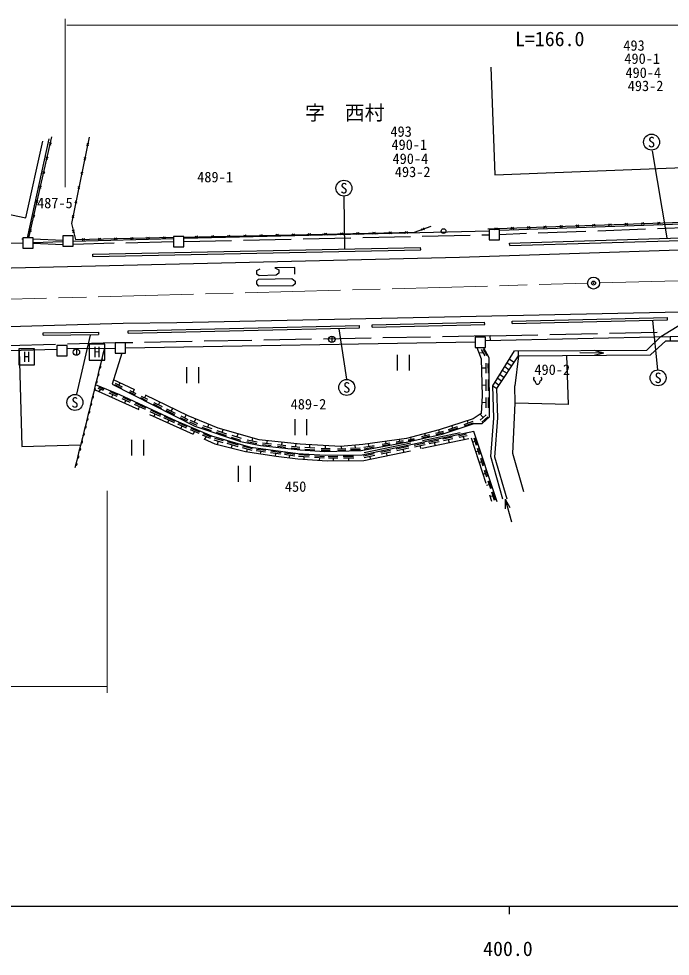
# Model space of a CAD drawing. Units: millimetres, scale not verified. Extents: x 40000 to 680000, y 20000 to 380000.
# Drawn here: x 406294 to 488270, y 198715 to 316583 of the extents above; entities that cross this region are included whole.
import ezdxf
from ezdxf.enums import TextEntityAlignment as Align

# ---------------------------------------------------------------- set-up
doc = ezdxf.new("R2010")
doc.units = ezdxf.units.MM
doc.header["$LTSCALE"] = 1000
doc.header["$PDMODE"] = 32
doc.header["$PDSIZE"] = 500
doc.linetypes.add('CHAIN', pattern=[18.5, 12, -1.5, 3.5, -1.5])
doc.linetypes.add('DASHED', pattern=[7.5, 6, -1.5])
for name, color, linetype, lineweight in [('M-BGD', 7, 'Continuous', 25), ('M-BGD-EXST', 7, 'Continuous', 25), ('M-BMK', 2, 'CHAIN', 13), ('M-BMK-SRVR', 3, 'Continuous', 25), ('M-STR-HTXT', 7, 'Continuous', 13), ('M-STR-STRC', 7, 'Continuous', 25), ('M-TTL-BAND', 7, 'Continuous', 25)]:
    doc.layers.add(name, color=color, linetype=linetype, lineweight=lineweight)
doc.layers.add('M-BMK-HTXT', color=7, linetype='Continuous')
doc.layers.add('M-OTRS', color=6, linetype='Continuous')
doc.styles.add('ＭＳ ゴシック', font='')
doc.styles.get('ＭＳ ゴシック').set_extended_font_data('MS Gothic')

msp = doc.modelspace()

# ---------------------------------------------------------------- linework, layer by layer
at = {"layer": 'M-BGD'}
for p, q in [((465692, 310489), (466215, 296979)), ((407578, 289037), (410468, 301745)), ((410060, 301495), (407347, 289037)), ((410128, 300699), (410396, 300975)), ((410323, 300655), (410200, 301020)), ((415156, 301696), (412922, 290848)), ((415101, 300932), (414839, 300652)), ((414905, 300972), (415035, 300612)), ((409715, 298883), (409983, 299160)), ((409910, 298839), (409788, 299204)), ((414729, 299124), (414467, 298844)), ((414533, 299164), (414663, 298804)), ((409302, 297068), (409570, 297344)), ((409497, 297024), (409375, 297389)), ((414356, 297316), (414094, 297036)), ((414160, 297356), (414290, 296996)), ((466215, 296979), (494674, 298080)), ((408889, 295252), (409157, 295529)), ((409084, 295208), (408962, 295573)), ((413984, 295508), (413722, 295228)), ((413788, 295548), (413918, 295188)), ((408476, 293437), (408744, 293714)), ((408671, 293393), (408549, 293758)), ((413611, 293700), (413350, 293420)), ((413415, 293740), (413545, 293380)), ((408063, 291622), (408331, 291898)), ((408258, 291577), (408136, 291942)), ((413239, 291892), (412977, 291612)), ((413043, 291932), (413173, 291572)), ((465327, 290170), (500145, 291389)), ((466765, 290015), (500145, 291150)), ((407651, 289806), (407919, 290083)), ((407846, 289762), (407723, 290127)), ((412922, 290848), (413418, 288844)), ((413029, 289999), (413311, 289693)), ((413223, 290047), (413117, 289645)), ((456070, 289750), (458202, 290512)), ((456914, 290158), (457358, 290104)), ((456981, 289969), (457290, 290292)), ((466765, 290086), (465465, 290086)), ((465465, 290086), (465465, 288786)), ((466166, 290299), (466535, 290112)), ((466173, 290099), (466528, 290312)), ((466765, 288786), (466765, 290086)), ((468214, 290371), (468583, 290184)), ((468221, 290171), (468576, 290384)), ((470262, 290443), (470631, 290255)), ((470269, 290243), (470624, 290455)), ((472310, 290514), (472679, 290327)), ((472317, 290314), (472672, 290527)), ((474359, 290586), (474728, 290399)), ((474366, 290386), (474721, 290599)), ((476407, 290658), (476776, 290471)), ((476414, 290458), (476769, 290670)), ((478455, 290729), (478824, 290542)), ((478462, 290530), (478817, 290742)), ((480503, 290801), (480872, 290614)), ((480510, 290601), (480865, 290814)), ((482551, 290873), (482920, 290686)), ((482558, 290673), (482913, 290886)), ((484599, 290945), (484968, 290757)), ((484606, 290745), (484961, 290957)), ((486647, 291016), (487016, 290829)), ((486654, 290816), (487009, 291029)), ((408111, 289037), (406811, 289037)), ((406811, 289037), (406811, 287737)), ((408111, 287737), (408111, 289037)), ((413123, 289297), (411823, 289297)), ((411823, 289297), (411823, 287997)), ((413123, 287997), (413123, 289297)), ((413123, 288609), (425782, 288939)), ((413418, 288844), (425782, 289107)), ((414252, 288962), (414615, 288770)), ((414256, 288762), (414611, 288970)), ((416283, 289005), (416646, 288813)), ((416287, 288805), (416642, 289013)), ((418314, 289048), (418677, 288856)), ((418318, 288848), (418673, 289056)), ((420345, 289091), (420708, 288899)), ((420349, 288891), (420704, 289099)), ((422376, 289135), (422739, 288942)), ((422380, 288935), (422735, 289142)), ((424407, 289178), (424770, 288985)), ((424411, 288978), (424766, 289185)), ((427082, 289206), (425782, 289206)), ((425782, 289206), (425782, 287906)), ((427082, 289010), (465465, 289923)), ((427082, 289134), (456070, 289750)), ((427082, 287906), (427082, 289206)), ((428469, 289264), (428833, 289072)), ((428474, 289064), (428828, 289272)), ((430500, 289307), (430864, 289115)), ((430505, 289107), (430859, 289315)), ((432531, 289350), (432895, 289158)), ((432536, 289150), (432890, 289358)), ((434563, 289393), (434926, 289201)), ((434567, 289193), (434921, 289401)), ((436594, 289436), (436957, 289244)), ((436598, 289236), (436953, 289444)), ((438625, 289479), (438988, 289287)), ((438629, 289280), (438984, 289487)), ((440656, 289523), (441019, 289330)), ((440660, 289323), (441015, 289530)), ((442687, 289566), (443050, 289373)), ((442691, 289366), (443046, 289573)), ((444718, 289609), (445081, 289417)), ((444722, 289409), (445077, 289616)), ((446749, 289652), (447112, 289460)), ((446753, 289452), (447108, 289660)), ((448780, 289695), (449143, 289503)), ((448784, 289495), (449139, 289703)), ((450811, 289738), (451174, 289546)), ((450815, 289538), (451170, 289746)), ((452842, 289781), (453205, 289589)), ((452846, 289581), (453201, 289789)), ((454873, 289824), (455236, 289632)), ((454877, 289625), (455232, 289832)), ((465465, 288786), (466765, 288786)), ((468055, 288354), (503861, 289463)), ((468064, 288055), (503871, 289163)), ((406811, 288387), (384772, 287783)), ((406811, 287737), (408111, 287737)), ((408111, 288467), (411823, 288568)), ((411823, 287997), (413123, 287997)), ((415600, 286985), (456863, 287829)), ((425782, 287906), (427082, 287906)), ((456869, 287529), (456863, 287829)), ((468064, 288055), (468055, 288354)), ((415606, 286685), (415600, 286985)), ((415606, 286685), (456869, 287529)), ((450744, 278095), (464914, 278426)), ((464921, 278126), (464914, 278426)), ((468384, 278568), (487927, 279036)), ((468392, 278268), (468384, 278568)), ((468392, 278268), (487935, 278736)), ((487935, 278736), (487927, 279036)), ((409348, 277094), (416315, 277185)), ((409352, 276794), (409348, 277094)), ((416315, 277185), (416319, 276885)), ((420060, 277355), (449149, 278004)), ((420067, 277055), (420060, 277355)), ((420067, 277055), (449155, 277704)), ((449155, 277704), (449149, 278004)), ((450751, 277795), (450744, 278095)), ((450751, 277795), (464921, 278126)), ((409352, 276794), (416319, 276885)), ((419711, 275839), (418411, 275839)), ((418411, 275839), (418411, 274539)), ((419711, 275189), (463703, 275971)), ((419711, 274539), (419711, 275839)), ((465003, 276545), (463703, 276545)), ((463703, 276545), (463703, 275245)), ((465003, 276122), (488242, 276642)), ((465003, 275245), (465003, 276545)), ((487692, 276079), (488254, 276087)), ((488242, 276642), (488254, 276087)), ((381862, 274187), (411106, 275054)), ((406335, 274912), (406692, 262807)), ((412406, 275509), (411106, 275509)), ((411106, 275509), (411106, 274209)), ((412406, 274209), (412406, 275509)), ((412406, 275130), (418411, 275186)), ((417068, 275173), (416837, 274232)), ((463703, 275245), (465003, 275245)), ((464478, 275002), (464919, 274189)), ((464741, 275036), (465181, 274224)), ((469173, 274192), (469164, 274844)), ((479895, 274553), (478697, 274861)), ((411106, 274209), (412406, 274209)), ((416837, 274232), (416606, 273290)), ((418411, 274539), (419711, 274539)), ((464698, 274595), (464217, 274532)), ((468044, 273794), (468644, 273392)), ((469173, 274192), (468733, 270440)), ((468874, 273814), (468908, 273791)), ((475485, 268066), (475248, 274245)), ((479895, 274553), (476895, 274573)), ((479895, 274553), (478693, 274261)), ((416375, 272349), (416144, 271407)), ((416606, 273290), (416375, 272349)), ((465049, 272652), (464524, 272659)), ((465046, 273261), (465052, 272043)), ((465332, 273257), (465338, 272039)), ((467158, 272362), (467733, 272014)), ((467458, 272846), (468010, 272433)), ((467743, 273307), (468344, 272939)), ((416144, 271407), (415913, 270466)), ((465075, 271224), (465082, 269789)), ((465348, 271234), (465355, 269799)), ((466558, 271391), (467084, 271033)), ((466849, 271863), (467389, 271495)), ((415913, 270466), (415682, 269524)), ((416244, 270142), (416914, 269866)), ((416347, 270297), (417018, 270021)), ((416579, 270004), (416389, 269721)), ((419273, 270107), (418371, 270562)), ((419352, 270271), (418450, 270725)), ((418901, 270498), (419047, 270797)), ((420687, 269614), (420838, 269930)), ((465079, 270506), (464578, 270487)), ((465963, 270430), (466459, 270087)), ((466255, 270901), (466746, 270523)), ((468745, 268252), (468733, 270440)), ((415682, 269524), (415451, 268583)), ((417645, 269537), (418622, 269135)), ((417738, 269715), (418716, 269313)), ((418133, 269336), (417961, 269011)), ((419274, 268838), (420276, 268373)), ((419376, 269017), (420378, 268552)), ((420983, 269252), (420226, 269633)), ((421065, 269424), (420308, 269805)), ((422436, 268524), (421676, 268907)), ((422518, 268705), (421758, 269087)), ((422138, 268896), (422289, 269227)), ((465076, 268960), (465082, 267666)), ((465356, 268956), (465362, 267662)), ((415220, 267641), (414989, 266700)), ((415451, 268583), (415220, 267641)), ((419775, 268605), (419587, 268277)), ((420822, 268129), (422186, 267497)), ((420928, 268300), (422292, 267668)), ((421504, 267813), (421310, 267499)), ((424287, 267598), (423240, 268125)), ((424389, 267778), (423342, 268306)), ((423865, 268042), (424051, 268374)), ((425487, 267239), (425671, 267589)), ((465079, 268313), (464566, 268319)), ((468464, 261915), (468745, 268252)), ((475485, 268066), (468745, 268252)), ((414989, 266700), (414758, 265758)), ((422804, 267221), (424088, 266626)), ((422889, 267395), (424173, 266799)), ((423446, 266923), (423291, 266605)), ((424511, 266439), (425855, 265816)), ((424598, 266606), (425942, 265982)), ((425934, 266773), (424839, 267324)), ((426034, 266964), (424940, 267515)), ((427534, 265973), (426654, 266416)), ((427631, 266175), (426751, 266618)), ((427191, 266396), (427369, 266766)), ((465108, 266786), (464352, 266103)), ((464730, 266444), (464363, 266884)), ((465308, 266546), (464552, 265863)), ((414758, 265758), (414527, 264817)), ((425183, 266128), (425024, 265823)), ((426260, 265633), (427372, 265159)), ((426340, 265806), (427451, 265331)), ((426816, 265396), (426670, 265080)), ((428726, 265425), (427810, 265848)), ((428842, 265643), (427925, 266066)), ((428383, 265854), (428595, 266253)), ((430652, 265005), (429483, 265401)), ((430067, 265203), (430229, 265597)), ((461474, 265288), (460319, 264904)), ((460897, 265096), (460782, 265419)), ((463421, 265928), (462279, 265548)), ((463469, 265752), (462327, 265372)), ((462850, 265738), (462762, 266062)), ((414527, 264817), (414296, 263875)), ((427855, 264935), (428939, 264473)), ((427951, 265113), (429035, 264650)), ((428397, 264704), (428223, 264379)), ((429380, 264268), (430363, 263849)), ((430563, 264791), (429394, 265187)), ((429482, 264454), (430464, 264035)), ((429872, 264059), (429685, 263718)), ((432417, 264156), (431175, 264577)), ((432493, 264362), (431251, 264783)), ((431872, 264573), (432011, 264951)), ((434338, 263789), (433160, 264179)), ((433749, 263984), (433918, 264404)), ((457978, 264250), (456956, 264017)), ((458016, 264091), (456994, 263859)), ((457467, 264133), (457398, 264424)), ((459712, 264694), (458739, 264449)), ((459758, 264520), (458784, 264275)), ((459226, 264571), (459143, 264889)), ((461536, 265112), (460382, 264728)), ((461623, 264162), (462646, 264379)), ((461694, 263959), (462717, 264177)), ((462206, 264068), (462337, 263696)), ((406692, 262807), (414082, 263003)), ((414065, 262934), (413834, 261992)), ((414296, 263875), (414065, 262934)), ((430854, 263643), (431956, 263323)), ((430927, 263872), (432029, 263552)), ((431405, 263483), (431270, 263063)), ((432459, 263209), (433853, 262804)), ((432524, 263419), (433918, 263013)), ((433156, 263006), (433037, 262622)), ((434246, 263560), (433067, 263950)), ((434461, 262868), (435677, 262554)), ((436239, 263149), (434984, 263395)), ((436293, 263361), (435038, 263607)), ((435666, 263484), (435765, 263874)), ((438039, 262895), (436949, 263022)), ((438076, 263101), (436985, 263228)), ((437530, 263164), (437597, 263541)), ((439916, 262894), (438871, 263016)), ((439393, 262955), (439427, 263345)), ((441136, 262759), (441188, 263156)), ((442916, 262618), (442927, 263024)), ((444905, 262510), (444905, 262901)), ((448646, 262588), (448622, 262962)), ((450994, 262904), (449735, 262673)), ((450365, 262788), (450303, 263152)), ((452999, 263227), (452022, 263048)), ((453024, 263057), (452046, 262878)), ((452510, 263138), (452465, 263450)), ((454683, 263501), (453767, 263333)), ((454704, 263354), (453787, 263185)), ((454225, 263417), (454189, 263687)), ((456064, 263784), (455283, 263606)), ((456089, 263643), (455308, 263465)), ((455674, 263695), (455628, 263953)), ((456035, 262978), (457372, 263262)), ((456096, 262776), (457433, 263059)), ((456765, 262917), (456876, 262547)), ((457859, 263364), (459140, 263636)), ((457922, 263162), (459202, 263433)), ((458562, 263297), (458675, 262926)), ((459669, 263748), (460855, 264000)), ((459740, 263546), (460925, 263798)), ((460333, 263672), (460462, 263301)), ((463700, 263435), (463389, 263359)), ((463552, 263885), (463848, 262985)), ((463722, 263927), (464017, 263026)), ((413834, 261992), (413603, 261051)), ((434419, 262672), (435634, 262358)), ((435026, 262515), (434949, 262156)), ((436153, 262302), (437343, 262145)), ((436189, 262484), (437379, 262327)), ((436748, 262223), (436683, 261889)), ((437957, 262045), (439265, 261872)), ((437993, 262240), (439301, 262067)), ((438611, 261959), (438546, 261602)), ((439897, 262681), (438853, 262803)), ((439728, 261821), (441014, 261651)), ((439751, 262011), (441037, 261841)), ((440371, 261736), (440329, 261389)), ((441648, 262480), (440567, 262605)), ((441677, 262696), (440596, 262822)), ((441521, 261787), (442861, 261696)), ((443534, 262357), (442286, 262437)), ((443540, 262578), (442292, 262658)), ((445463, 262505), (444346, 262516)), ((445463, 262292), (444346, 262303)), ((447439, 262501), (446418, 262469)), ((447446, 262329), (446424, 262298)), ((446929, 262485), (446916, 262799)), ((449266, 262607), (448026, 262569)), ((449279, 262402), (448039, 262364)), ((449672, 261629), (451031, 261917)), ((449748, 261433), (451107, 261722)), ((451027, 262705), (449768, 262474)), ((451860, 262092), (453060, 262347)), ((451916, 261892), (453117, 262147)), ((452516, 262019), (452620, 261652)), ((453787, 262501), (455326, 262828)), ((453850, 262301), (455389, 262627)), ((454620, 262464), (454735, 262097)), ((464100, 262211), (463793, 262114)), ((463967, 262613), (464232, 261808)), ((464135, 262666), (464399, 261861)), ((469832, 257087), (468464, 261915)), ((413603, 261051), (413371, 260109)), ((441510, 261600), (442850, 261509)), ((442180, 261554), (442161, 261211)), ((443522, 261462), (444742, 261379)), ((443539, 261650), (444758, 261567)), ((444132, 261420), (444101, 261076)), ((445243, 261561), (446427, 261573)), ((445248, 261365), (446432, 261377)), ((445840, 261371), (445848, 261012)), ((447128, 261580), (448435, 261592)), ((447135, 261382), (448441, 261395)), ((447788, 261389), (447800, 261027)), ((450428, 261578), (450568, 261220)), ((464538, 260868), (464229, 260767)), ((464381, 261345), (464695, 260390)), ((464550, 261400), (464864, 260446)), ((465013, 259413), (464705, 259300)), ((464875, 259833), (465152, 258992)), ((465043, 259895), (465320, 259053)), ((465312, 258494), (465638, 257504)), ((465488, 258539), (465813, 257549)), ((465475, 257999), (465153, 257917)), ((465770, 257093), (466107, 256066)), ((465951, 257127), (466289, 256100)), ((465939, 256580), (465606, 256518)), ((467478, 256202), (468091, 255128)), ((467478, 256202), (467513, 254966)), ((467478, 256202), (468288, 253314))]:
    msp.add_line(p, q, dxfattribs=at)
at = {"layer": 'M-BGD', "linetype": 'DASHED'}
for p, q in [((487075, 276616), (511759, 291993)), ((500145, 290677), (466765, 289436)), ((376703, 288176), (406811, 288918)), ((408111, 288916), (411823, 288742)), ((427082, 288587), (465465, 289432)), ((411823, 288138), (408111, 288317)), ((425782, 288551), (413123, 288208)), ((465621, 276711), (488056, 277227)), ((418411, 275839), (381862, 274835)), ((465621, 276711), (419711, 275839)), ((465634, 276136), (465621, 276711)), ((488242, 276642), (489249, 276664)), ((488254, 276087), (489249, 276102)), ((449748, 262051), (461848, 264552))]:
    msp.add_line(p, q, dxfattribs=at)
at = {"layer": 'M-BGD'}
for points in [[(394483, 300088), (393590, 296224), (397512, 291719), (399359, 293208), (407191, 291545), (409321, 301213)], [(467217, 256198), (465710, 261567), (466081, 266377), (465963, 270430), (468692, 274841), (485342, 274933), (487075, 276616)], [(467734, 256185), (466214, 261451), (466561, 266426), (466459, 270087), (469173, 274192), (485772, 274335), (487692, 276079)], [(419271, 274539), (418048, 270622), (428460, 265381), (434193, 263438), (436708, 262945), (441685, 262365), (444816, 262163), (449397, 262304), (455239, 263377), (459581, 264363), (463582, 265694), (464593, 265689), (465507, 266516), (465472, 273946), (464769, 275245)], [(466473, 255830), (463565, 264684), (449520, 261702), (444845, 261656), (441394, 261890), (435489, 262671), (430590, 264096), (426130, 265999), (419015, 269297), (415937, 270564)]]:
    msp.add_lwpolyline(points, dxfattribs=at)
at = {"layer": 'M-BGD', "linetype": 'DASHED'}
for points in [[(463943, 275245), (464496, 273807), (464611, 269172), (464496, 266973), (463487, 266297), (459175, 264898), (455102, 263813), (449605, 263056), (446763, 262785), (441723, 263099), (436526, 263656), (431400, 265126), (427631, 266640), (418227, 271194)], [(415931, 269927), (430970, 263138), (434821, 262176), (438696, 261579), (441425, 261262), (445105, 261006), (449724, 261042), (463220, 263882), (465797, 255930)]]:
    msp.add_lwpolyline(points, dxfattribs=at)
at = {"layer": 'M-BGD'}
msp.add_circle((459741, 289888), 299, dxfattribs=at)
for centre, start, end in [((416941, 274706), 260.46871, 71.96108), ((416710, 273764), 260.46556, 71.96078), ((416479, 272822), 260.47017, 71.95617), ((416248, 271881), 260.46926, 71.95708), ((415786, 269998), 260.46647, 71.95987), ((416017, 270939), 260.46871, 71.96108), ((415555, 269056), 260.46926, 71.95708), ((415324, 268115), 260.47017, 71.95617), ((414861, 266232), 260.46556, 71.96078), ((415092, 267173), 260.46962, 71.96017), ((414630, 265290), 260.47017, 71.95617), ((414399, 264349), 260.46758, 71.95792), ((414168, 263407), 260.46556, 71.96078), ((413706, 261524), 260.46758, 71.95792), ((413937, 262466), 260.47017, 71.95617), ((413475, 260583), 260.46871, 71.96108)]:
    msp.add_arc(centre, 162, start, end, dxfattribs=at)
at = {"layer": 'M-BGD-EXST'}
for p, q in [((487860, 289026), (486023, 299988)), ((447329, 287667), (447228, 294262)), ((486014, 278665), (486671, 272438)), ((446569, 277603), (447524, 271269)), ((415299, 276807), (413574, 269386)), ((445689, 276676), (445689, 275876)), ((413550, 275067), (413550, 274267)), ((453909, 274348), (453909, 272348)), ((455409, 274348), (455409, 272348)), ((427403, 272781), (427403, 270781)), ((428903, 272781), (428903, 270781)), ((441013, 266229), (441013, 264229)), ((442513, 266229), (442513, 264229)), ((420471, 263655), (420471, 261655)), ((421971, 263655), (421971, 261655)), ((433903, 260361), (433903, 258361)), ((435403, 260361), (435403, 258361))]:
    msp.add_line(p, q, dxfattribs=at)
for points in [[(406295, 273073), (408295, 273073), (408295, 275073), (406295, 275073)], [(415140, 273675), (417140, 273675), (417140, 275675), (415140, 275675)]]:
    msp.add_lwpolyline(points, close=True, dxfattribs=at)
for centre, radius in [((485917, 301074), 1000), ((447210, 295278), 1000), ((445689, 276276), 400), ((413550, 274667), 400), ((486735, 271434), 1000), ((447562, 270230), 1000), ((413364, 268345), 1000)]:
    msp.add_circle(centre, radius, dxfattribs=at)
for centre, radius, start, end in [((471356, 271308), 305, 130.60105, 257.47093), ((471806, 271308), 305, 282.52612, 49.4019), ((471581, 270939), 300, 166.31391, 13.68609)]:
    msp.add_arc(centre, radius, start, end, dxfattribs=at)
at = {"layer": 'M-BMK'}
for p, q in [((479367, 283368), (578123, 286073)), ((379314, 280591), (477867, 283327))]:
    msp.add_line(p, q, dxfattribs=at)
at = {"layer": 'M-BMK-SRVR'}
msp.add_circle((478617, 283348), 750, dxfattribs=at)
at = {"layer": 'M-OTRS'}
msp.add_point((478617, 283348), dxfattribs=at)
at = {"layer": 'M-STR-HTXT'}
for p, q in [((412139, 295417), (412139, 316583)), ((412356, 315788), (578757, 315788)), ((417438, 231836), (417438, 257226)), ((417438, 232645), (366214, 232562))]:
    msp.add_line(p, q, dxfattribs=at)
at = {"layer": 'M-STR-STRC'}
for p, q in [((377661, 284587), (461754, 286624)), ((436248, 283640), (436477, 283844)), ((356094, 276502), (419414, 278296))]:
    msp.add_line(p, q, dxfattribs=at)
for points in [[(461754, 286624), (504476, 288019), (578921, 290165)], [(441049, 284490), (441033, 285308), (438522, 285259), (439029, 285022), (439004, 284605), (438677, 284327), (436526, 284269), (436256, 284490), (436256, 284932), (436682, 285128)], [(436477, 283844), (440656, 283926), (441065, 283607), (441065, 283247), (440771, 283002), (436485, 282977), (436248, 283272), (436248, 283640)], [(419414, 278296), (426202, 278411), (495564, 279856), (578906, 282258)]]:
    msp.add_lwpolyline(points, dxfattribs=at)
at = {"layer": 'M-TTL-BAND'}
for p, q in [((40000, 205000), (579000, 205000)), ((468000, 205000), (468000, 204000))]:
    msp.add_line(p, q, dxfattribs=at)

# ---------------------------------------------------------------- texts
at = {"layer": 'M-BGD-EXST', "style": 'ＭＳ ゴシック'}
for s, p in [('S', (485917, 301074)), ('S', (447210, 295278)), ('H', (407295, 274073)), ('H', (416140, 274675)), ('S', (486735, 271434)), ('S', (447562, 270230)), ('S', (413364, 268345))]:
    msp.add_text(s, height=1320, dxfattribs=at).set_placement(p, align=Align.MIDDLE_CENTER)
at = {"layer": 'M-BMK-HTXT', "style": 'ＭＳ ゴシック'}
for s, height, p in [('493', 1320, (483710, 313223)), ('490-1', 1320, (484738, 311570)), ('490-4', 1320, (484872, 309805)), ('493-2', 1320, (485163, 308151)), ('字\u3000西村', 1833, (447320, 304755)), ('493', 1320, (454406, 302405)), ('490-1', 1320, (455433, 300752)), ('490-4', 1320, (455567, 298987)), ('489-1', 1320, (430992, 296686)), ('493-2', 1320, (455858, 297334)), ('487-5', 1320, (410839, 293424)), ('490-2', 1320, (473420, 272463)), ('489-2', 1320, (442751, 268126)), ('450', 1320, (441129, 257768))]:
    msp.add_text(s, height=height, dxfattribs=at).set_placement(p, align=Align.MIDDLE_CENTER)
at = {"layer": 'M-STR-HTXT', "style": 'ＭＳ ゴシック'}
msp.add_text('L=166.0', height=1833, dxfattribs=at).set_placement((473104, 314051), align=Align.MIDDLE_CENTER)
at = {"layer": 'M-TTL-BAND', "style": 'ＭＳ ゴシック'}
msp.add_text('400.0', height=1833, dxfattribs=at).set_placement((467844, 198195), align=Align.BOTTOM_CENTER)

doc.saveas('drawing.dxf')
